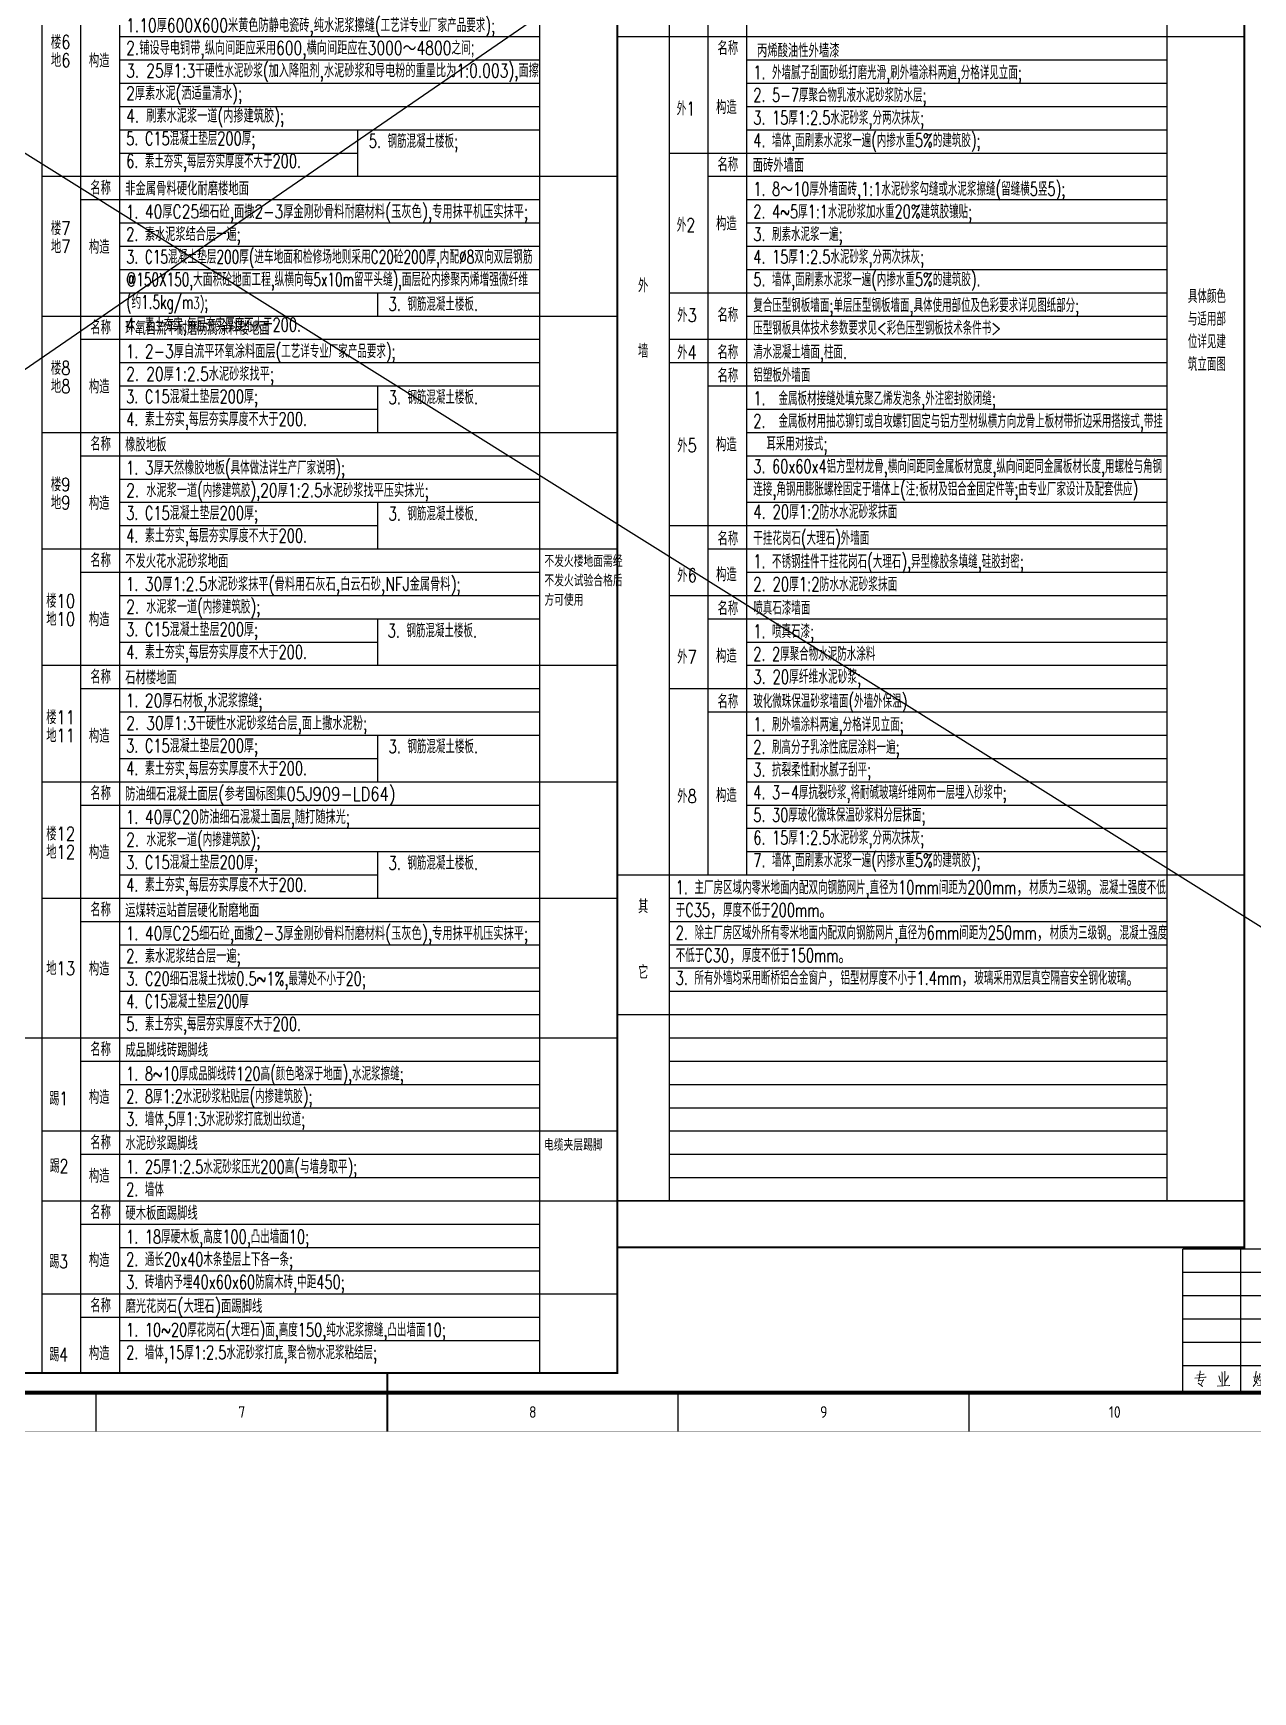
# Model space of a CAD drawing. Extents: x 36816 to 262577, y 14502 to 89811.
# Drawn here: x 86589 to 118024, y 14502 to 57243 of the extents above; entities that cross this region are included whole.
import ezdxf
from ezdxf.enums import TextEntityAlignment as Align

# ---------------------------------------------------------------- set-up
doc = ezdxf.new("R2010")
doc.units = 0
doc.header["$LTSCALE"] = 1000
doc.header["$MEASUREMENT"] = 0
doc.layers.get('0').update_dxf_attribs({"color": 8})
for name, color, linetype in [('-人员定位', 6, 'Continuous'), ('HQ2', 8, 'Continuous'), ('PUB_TEXT', 8, 'Continuous'), ('工程做法表', 8, 'Continuous')]:
    doc.layers.add(name, color=color, linetype=linetype)
doc.styles.add('BIGFONT', font='geditxt.shx', dxfattribs={"bigfont": 'haiwenhz.shx'})
doc.styles.add('HZ', font='geditxt.shx', dxfattribs={"width": 0.7, "bigfont": 'hzfs_1.shx'})
doc.styles.get("Standard").update_dxf_attribs({"font": 'gbenor.shx', "bigfont": 'gbcbig.shx'})
doc.styles.add('TK', font='GEDITXT.SHX', dxfattribs={"width": 0.85, "height": 3.5, "bigfont": 'DXT.SHX'})

# ---------------------------------------------------------------- blocks, each defined once
blk = doc.blocks.new('GEDI_WK_A11')
at = {"color": 3}
for p, q in [((450, 0), (450, 10)), ((525, 0), (525, 10)), ((600, 0), (600, 10)), ((675, 0), (675, 10))]:
    blk.add_line(p, q, dxfattribs=at)
for points, const_width in [([(0, 0), (1050, 0), (1050, 594), (0, 594)], 0.1), ([(25, 10), (1040, 10), (1040, 584), (25, 584)], 1)]:
    blk.add_lwpolyline(points, close=True, dxfattribs=dict(at, const_width=const_width))
at = {"color": 3, "const_width": 0.5}
blk.add_lwpolyline([(525, 0), (525, 15)], dxfattribs=at)
at = {"color": 3}
for s, p in [('7', (487.5, 5)), ('8', (562.5, 5)), ('9', (637.5, 5)), ('10', (712.5, 5))]:
    blk.add_text(s, height=3, dxfattribs=at).set_placement(p, align=Align.MIDDLE)
blk = doc.blocks.new('GEDI_HQ2_2012')
at = {"layer": 'HQ2', "color": 2}
for p, q in [((0, 37), (-65, 37)), ((-65, 0), (-65, 37)), ((-50, 0), (-50, 37)), ((-35, 0), (-35, 37)), ((-15, 0), (-15, 37)), ((0, 0), (0, 37)), ((-65, 31), (0, 31)), ((-65, 25), (0, 25)), ((-65, 19), (0, 19)), ((-65, 13), (0, 13)), ((-65, 7), (0, 7)), ((0, 0), (0, 7)), ((-65, 0), (0, 0))]:
    blk.add_line(p, q, dxfattribs=at)
at = {"layer": 'HQ2', "color": 7, "lineweight": 0}
for points in [[(-61.32, 4.51), (-59.5, 4.74), (-59.61, 4.74), (-59.81, 4.67)], [(-60.48, 5.59), (-60.45, 5.32), (-60.68, 4.06), (-60.94, 2.94), (-61, 3), (-59.61, 3.24), (-59.64, 3.34), (-60.33, 1.98)], [(-55.7, 4.3), (-55.3, 3.17), (-55.24, 2.8)], [(-54.89, 5.32), (-54.83, 5.02), (-54.83, 1.71)], [(-54.16, 5.56), (-54.1, 5.29), (-54.16, 1.74)], [(-53.24, 4.44), (-53.3, 3.99), (-53.67, 3.34), (-54.13, 2.66)], [(-45.7, 4.4), (-45.7, 4.26), (-45.81, 3.69), (-45.9, 3.24), (-45.95, 2.94), (-46.07, 2.69), (-46.25, 2.39), (-46.42, 2.12), (-46.62, 1.84), (-46.85, 1.57)], [(-46.04, 5.53), (-46.04, 5.36), (-46.48, 3), (-46.3, 2.9), (-46.1, 2.73), (-45.92, 2.59), (-45.78, 2.42), (-45.7, 2.25)], [(-45.12, 4.88), (-45.12, 4.64), (-45.26, 3.99), (-45.4, 3.58), (-45.58, 3.21)], [(-44.71, 5.53), (-44.68, 5.32), (-44.74, 1.88)], [(-39.56, 4.64), (-39.47, 4.61), (-38.17, 4.84), (-38.25, 4.91), (-38.49, 4.57), (-38.74, 4.2), (-39.01, 3.89), (-39.3, 3.58), (-39.62, 3.27), (-39.96, 2.97), (-40.34, 2.69), (-40.4, 2.66), (-40.63, 2.52), (-40.86, 2.36)], [(-39.15, 5.7), (-39.18, 5.46), (-39.53, 4.91), (-39.73, 4.57), (-39.96, 4.26), (-40.25, 3.92), (-40.54, 3.69)], [(-27.95, 4.37), (-27.98, 4.2), (-28.44, 3.58), (-28.47, 3.51), (-28.7, 3.21), (-29.11, 2.83), (-29.31, 2.66), (-29.51, 2.49)], [(-28.5, 5.49), (-28.53, 5.26), (-28.76, 4.74), (-28.96, 4.33), (-29.2, 3.99)], [(-28.73, 4.81), (-27.89, 4.91)], [(-28.53, 4.78), (-28.33, 4.26)], [(-27.43, 5.49), (-27.4, 5.32), (-27.75, 4.37)], [(-27.6, 4.71), (-26.56, 4.88)], [(-27.28, 4.67), (-27.02, 4.13)], [(-22.07, 4.64), (-21.98, 4.61), (-20.68, 4.84), (-20.76, 4.91), (-20.99, 4.57), (-21.26, 4.2), (-21.52, 3.89), (-21.81, 3.58), (-22.12, 3.27), (-22.47, 2.97), (-22.85, 2.69), (-22.91, 2.66), (-23.14, 2.52), (-23.37, 2.36)], [(-21.66, 5.7), (-21.69, 5.46), (-22.04, 4.91), (-22.24, 4.57), (-22.47, 4.26), (-22.76, 3.92), (-23.05, 3.69)], [(-11.41, 5.19), (-11.35, 4.84), (-11.32, 4.09), (-11.29, 3.31), (-11.29, 3.21), (-11.29, 2.66), (-11.29, 1.94), (-11.29, 2.18), (-10.17, 2.39), (-9.93, 2.15), (-9.87, 2.46), (-9.87, 2.87), (-9.84, 3.65), (-9.82, 4.47), (-9.82, 5.15), (-9.79, 5.05), (-11.32, 4.81)], [(-6.08, 4.57), (-4.37, 4.78)], [(-5.62, 5.49), (-5.56, 5.29), (-5.56, 2.73)], [(-4.8, 5.7), (-4.75, 5.49), (-4.83, 2.83)], [(-4.14, 5.22), (-4.05, 4.84), (-4.05, 4.09), (-4.08, 3.27), (-4.14, 2.76), (-4.28, 2.22), (-4.46, 1.88), (-4.78, 1.37)], [(-4.05, 4.81), (-3.18, 4.98), (-3.27, 5.08), (-3.27, 4.03), (-3.27, 3.96), (-3.24, 2.42), (-3.27, 1.84), (-3.3, 1.5), (-3.33, 1.4), (-3.76, 1.84), (-3.36, 1.54)], [(-61.84, 3.75), (-58.95, 3.96), (-59.09, 3.99), (-59.26, 3.96)], [(-60.97, 2.42), (-60.62, 2.15), (-60.39, 1.98), (-60.13, 1.81), (-59.99, 1.67), (-59.9, 1.5)], [(-56.1, 1.64), (-52.83, 1.81), (-52.98, 1.84), (-53.3, 1.77)], [(-46.82, 3.96), (-45.72, 4.09)], [(-45.75, 1.81), (-43.72, 1.91), (-43.93, 1.94), (-44.27, 1.88)], [(-45.29, 3), (-44.07, 3.17), (-44.22, 3.17), (-44.36, 3.11)], [(-45.17, 3.96), (-44.02, 4.06), (-44.1, 4.09), (-44.27, 4.06)], [(-39.88, 4.26), (-39.82, 4.23), (-39.5, 3.92), (-39.47, 3.75), (-39.59, 3.99)], [(-39.73, 3.04), (-39.67, 2.94), (-39.62, 2.08), (-39.59, 1.98), (-39.59, 1.37), (-39.62, 1.64), (-39.62, 1.74), (-38.19, 1.91), (-38.22, 1.91), (-38.37, 1.91), (-38.22, 3.17), (-38.17, 3.11), (-38.25, 3.07), (-39.64, 2.87)], [(-28.99, 1.61), (-26.79, 1.77), (-26.93, 1.77), (-27.25, 1.74)], [(-28.62, 2.66), (-28.47, 2.22), (-28.47, 2.01), (-28.5, 2.29)], [(-27.57, 3.27), (-28.5, 3.14)], [(-28.07, 2.94), (-27.95, 2.42), (-28.01, 2.15), (-28.01, 2.52)], [(-28.01, 4.13), (-26.85, 2.83), (-26.38, 2.83), (-26.85, 2.87), (-27.08, 3.11)], [(-27.34, 2.9), (-27.34, 2.66), (-27.69, 1.71)], [(-22.39, 4.26), (-22.33, 4.23), (-22.01, 3.92), (-21.98, 3.75), (-22.1, 3.99)], [(-22.24, 3.04), (-22.18, 2.94), (-22.12, 2.08), (-22.1, 1.98), (-22.1, 1.37), (-22.12, 1.64), (-22.12, 1.74), (-20.71, 1.91), (-20.74, 1.91), (-20.88, 1.91), (-20.74, 3.17), (-20.68, 3.11), (-20.76, 3.07), (-22.15, 2.87)], [(-11.29, 3.58), (-10.17, 3.79), (-10.28, 3.82), (-10.54, 3.69)], [(-6.17, 2.63), (-4.37, 2.9), (-4.46, 2.94), (-4.57, 2.83)], [(-5.5, 2.42), (-5.53, 2.25), (-5.76, 1.91), (-5.97, 1.67), (-6.17, 1.5)], [(-5.53, 3.99), (-5.01, 4.09)], [(-5.5, 3.41), (-5.04, 3.51)], [(-5.04, 2.52), (-4.72, 2.12), (-4.72, 1.94), (-4.83, 2.25)], [(-4.08, 3.07), (-4.02, 3.07), (-3.56, 3.17)], [(-4.02, 3.96), (-3.53, 4.06)]]:
    blk.add_lwpolyline(points, dxfattribs=at)
blk.add_text('112233', height=0.0001).set_placement((-22.1, 1.74))
blk = doc.blocks.new('A$C7DF8697A')
for name, p in [('GEDI_WK_A11', (0, 0)), ('GEDI_HQ2_2012', (795, 10))]:
    blk.add_blockref(name, p)
at = {"style": 'TK', "width": 0.85}
for tag, height, p in [('PROJECTNAME', 4.75, (985, 44)), ('PHASE', 4, (1027, 44)), ('DRAWINGNAME', 4.75, (995, 31))]:
    blk.add_attdef(tag, text='', height=height, dxfattribs=at).set_placement(p, align=Align.MIDDLE_CENTER)
for tag, p, height in [('APPROVE', (872, 32.75), 3.5), ('DESIGN', (917, 32.75), 3.5), ('REVIEW1', (872, 25.75), 3.5), ('DRAW', (917, 25.75), 3.5), ('REVIEW2', (872, 18.75), 3.5), ('PROPORTION', (917, 18.75), 3.5), ('DRAWINGNUMBER', (967, 18.5), 4), ('CHECK', (872, 11.75), 3.5), ('DATE', (917, 11.75), 3.5), ('VERSION', (1033, 11.75), 3.5)]:
    blk.add_attdef(tag, p, '', height=height, dxfattribs=at)

msp = doc.modelspace()

# ---------------------------------------------------------------- linework, layer by layer
at = {"layer": '-人员定位'}
for p, q in [((36816.2, 14501.8), (146319.5, 89810.6)), ((43517.1, 80989.2), (148934.5, 14991.8))]:
    msp.add_line(p, q, dxfattribs=at)
at = {"layer": '工程做法表'}
for p, q in [((94951, 54754), (94951, 53554)), ((95461.7, 50554), (95461.7, 49954)), ((95461.7, 48154), (95461.7, 46954)), ((95461.7, 45154), (95461.7, 43954)), ((95461.7, 42154), (95461.7, 40954)), ((95461.7, 39154), (95461.7, 37954)), ((95461.7, 36154), (95461.7, 34954))]:
    msp.add_line(p, q, dxfattribs=at)
at = {"layer": '工程做法表', "const_width": 50}
for points in [[(47715.8, 78017.6), (101644.4, 78017.6), (101644.4, 22717.6), (85481.4, 22717.6)], [(47715.8, 78017.6), (101644.4, 78017.6), (101644.4, 22717.6), (85481.4, 22717.6)], [(63878.9, 78017.6), (117807.5, 78017.6), (117807.5, 25954), (101644.4, 25954)], [(63878.9, 78017.6), (117807.5, 78017.6), (117804.6, 27154), (101644.4, 27154)]]:
    msp.add_lwpolyline(points, dxfattribs=at)
at = {"layer": '工程做法表'}
for points in [[(86812.9, 78017.6), (86812.9, 22717.6)], [(87812.9, 78017.6), (87812.9, 22717.6)], [(99643.1, 78017.6), (99643.1, 22717.6)], [(102976.9, 78017.6), (102976.9, 27154)], [(103975.9, 78017.6), (103975.9, 35554)], [(115807.2, 78017.6), (115807.2, 27154)], [(88812.9, 76954), (88812.9, 22717.6)], [(104976.9, 76954), (104976.9, 35554)], [(88812.9, 57154), (99643.1, 57154)], [(101644.4, 57154), (117806.3, 57154)], [(88812.9, 56554), (99643.1, 56554)], [(104976.9, 56554), (115807.2, 56554)], [(88812.9, 55954), (99643.1, 55954)], [(104976.9, 55954), (115807.2, 55954)], [(88812.9, 55354), (99643.1, 55354)], [(104976.9, 55354), (115807.2, 55354)], [(88812.9, 54754), (99643.1, 54754)], [(104976.9, 54754), (115807.2, 54754)], [(88812.9, 54154), (94951, 54154)], [(102976.9, 54154), (115807.2, 54154)], [(86812.9, 53554), (101643.9, 53554)], [(103976.9, 53554), (115807.2, 53554)], [(87812.9, 52954), (99643.1, 52954)], [(104976.9, 52954), (115807.2, 52954)], [(88812.9, 52354), (99643.1, 52354)], [(104976.9, 52354), (115807.2, 52354)], [(88812.9, 51754), (99643.1, 51754)], [(104976.9, 51754), (115807.2, 51754)], [(88812.9, 51154), (99643.1, 51154)], [(104976.9, 51154), (115807.2, 51154)], [(88812.9, 50554), (99643.1, 50554)], [(102976.9, 50554), (115807.2, 50554)], [(86812.9, 49954), (101643.7, 49954)], [(104976.9, 49954), (115807.2, 49954)], [(87812.9, 49354), (99643.1, 49354)], [(102976.9, 49354), (115807.2, 49354)], [(88812.9, 48754), (99643.1, 48754)], [(102976.9, 48754), (115807.2, 48754)], [(88812.9, 48154), (99643.1, 48154)], [(103975.9, 48154), (115807.2, 48154)], [(88812.9, 47554), (95461.7, 47554)], [(104976.9, 47554), (115807.2, 47554)], [(86812.9, 46954), (101643.6, 46954)], [(104976.9, 46954), (115807.2, 46954)], [(87812.9, 46354), (99643.1, 46354)], [(104976.9, 46354), (115807.2, 46354)], [(88812.9, 45754), (99643.1, 45754)], [(104976.9, 45754), (115807.2, 45754)], [(88812.9, 45154), (99643.1, 45154)], [(104976.9, 45154), (115807.2, 45154)], [(88812.9, 44554), (95461.7, 44554)], [(102976.9, 44554), (115807.2, 44554)], [(86812.9, 43954), (101643.4, 43954)], [(103976.9, 43954), (115807.2, 43954)], [(87812.9, 43354), (99643.1, 43354)], [(104976.9, 43354), (115807.2, 43354)], [(88812.9, 42754), (99643.1, 42754)], [(102976.9, 42754), (115807.2, 42754)], [(88812.9, 42154), (99643.1, 42154)], [(103976.9, 42154), (115807.2, 42154)], [(88812.9, 41554), (95461.7, 41554)], [(104975.9, 41554), (115807.2, 41554)], [(86812.9, 40954), (101644.4, 40954)], [(104976.9, 40954), (115807.2, 40954)], [(87812.9, 40354), (99643.1, 40354)], [(102976.9, 40354), (115807.2, 40354)], [(88812.9, 39754), (99643.1, 39754)], [(103975.9, 39754), (115807.2, 39754)], [(88812.9, 39154), (99643.1, 39154)], [(104975.9, 39154), (115807.2, 39154)], [(88812.9, 38554), (95461.7, 38554)], [(104975.9, 38554), (115807.2, 38554)], [(104976.9, 38554), (115807.2, 38554)], [(86812.9, 37954), (101644.4, 37954)], [(104975.9, 37954), (115807.2, 37954)], [(104976.9, 37954), (115807.2, 37954)], [(87812.9, 37354), (99643.1, 37354)], [(104975.9, 37354), (115807.2, 37354)], [(104976.9, 37354), (115807.2, 37354)], [(88812.9, 36754), (99643.1, 36754)], [(104975.9, 36754), (115807.2, 36754)], [(104976.9, 36754), (115807.2, 36754)], [(88812.9, 36154), (99643.1, 36154)], [(104975.9, 36154), (115807.2, 36154)], [(104976.9, 36154), (115807.2, 36154)], [(88812.9, 35554), (95461.7, 35554)], [(101645.4, 35554), (117805.6, 35554)], [(104976.9, 35554), (115807.2, 35554)], [(86812.9, 34954), (101644.4, 34954)], [(102976.9, 34954), (115807.2, 34954)], [(87812.9, 34354), (99643.1, 34354)], [(102976.9, 34354), (115807.2, 34354)], [(88812.9, 33754), (99643.1, 33754)], [(102976.9, 33754), (115807.2, 33754)], [(88812.9, 33154), (99643.1, 33154)], [(102976.9, 33154), (115807.2, 33154)], [(88812.9, 32554), (99643.1, 32554)], [(102976.9, 32554), (115807.2, 32554)], [(88812.9, 31954), (99643.1, 31954)], [(101644.4, 31954), (115807.2, 31954)], [(85481.4, 31354), (101644.4, 31354)], [(102976.9, 31354), (115807.2, 31354)], [(87812.9, 30754), (99643.1, 30754)], [(102976.9, 30754), (115807.2, 30754)], [(88812.9, 30154), (99643.1, 30154)], [(102976.9, 30154), (115807.2, 30154)], [(88812.9, 29554), (99643.1, 29554)], [(102976.9, 29554), (115807.2, 29554)], [(86812.9, 28954), (101642.7, 28954)], [(102976.9, 28954), (115807.2, 28954)], [(87812.9, 28354), (99643.1, 28354)], [(102976.9, 28354), (115807.2, 28354)], [(88812.9, 27754), (99643.1, 27754)], [(102976.9, 27754), (115807.2, 27754)], [(86812.9, 27154), (101642.7, 27154)], [(101644.4, 27154), (117804.6, 27154)], [(87812.9, 26554), (99643.1, 26554)], [(88812.9, 25954), (99643.1, 25954)], [(88812.9, 25354), (99643.1, 25354)], [(86812.9, 24754), (101642.7, 24754)], [(87812.9, 24154), (99643.1, 24154)], [(88812.9, 23554), (99643.1, 23554)]]:
    msp.add_lwpolyline(points, dxfattribs=at)

# ---------------------------------------------------------------- block references
at = {"xscale": 100, "yscale": 100, "zscale": 100}
msp.add_blockref('A$C7DF8697A', (43215.8, 21212.3), dxfattribs=at)

# ---------------------------------------------------------------- texts
at = {"layer": 'PUB_TEXT', "linetype": 'Continuous', "style": 'BIGFONT'}
for s, width, p in [('楼6', 0.8, (87298.4, 56838.2)), ('名称', 0.8, (104493.1, 56683.1)), ('地6', 0.8, (87298.4, 56370.2)), ('外1', 0.75, (103412.7, 55124.7)), ('名称', 0.8, (104493.1, 53683.1)), ('名称', 0.8, (88329, 53083.1)), ('楼7', 0.8, (87298.4, 52038.2)), ('外2', 0.75, (103412.7, 52124.7)), ('地7', 0.8, (87298.4, 51570.2)), ('外', 0.8, (102310.7, 50566.6)), ('外3', 0.8, (103441.5, 49801.5)), ('名称', 0.8, (104493.1, 49807)), ('名称', 0.8, (88329, 49483.1)), ('墙', 0.8, (102310.7, 48878)), ('外4', 0.8, (103441.5, 48840.7)), ('名称', 0.8, (104493.1, 48846.1)), ('楼8', 0.8, (87298.4, 48438.2)), ('地8', 0.8, (87298.4, 47970.2)), ('名称', 0.8, (104493.1, 48246.1)), ('名称', 0.8, (88329, 46483.1)), ('外5', 0.8, (103441.5, 46444.1)), ('楼9', 0.8, (87298.4, 45438.2)), ('地9', 0.8, (87298.4, 44970.2)), ('名称', 0.8, (104493.1, 44046.1)), ('名称', 0.8, (88329, 43483.1)), ('外6', 0.8, (103441.5, 43095.8)), ('楼10', 0.8, (87298.4, 42438.2)), ('地10', 0.8, (87298.4, 41970.2)), ('名称', 0.8, (104493.1, 42246.1)), ('外7', 0.8, (103441.5, 40995.8)), ('名称', 0.8, (88329, 40483.1)), ('名称', 0.8, (104493.1, 39846.1)), ('楼11', 0.8, (87298.4, 39438.2)), ('地11', 0.8, (87298.4, 38970.2)), ('名称', 0.8, (88329, 37483.1)), ('外8', 0.8, (103441.5, 37405.7)), ('楼12', 0.8, (87298.4, 36438.2)), ('地12', 0.8, (87298.4, 35970.2)), ('名称', 0.8, (88329, 34483.1)), ('其', 0.8, (102310.7, 34562.6)), ('地13', 0.8, (87298.4, 32970.2)), ('它', 0.8, (102310.7, 32874)), ('名称', 0.8, (88329, 30883.1)), ('踢1', 0.75, (87248.6, 29615.9)), ('名称', 0.8, (88329, 28483.1)), ('踢2', 0.75, (87259.1, 27876.8)), ('名称', 0.8, (88329, 26683.1)), ('踢3', 0.75, (87248.6, 25415.9)), ('名称', 0.8, (88329, 24283.1)), ('踢4', 0.75, (87248.6, 23015.9))]:
    msp.add_text(s, height=350, dxfattribs=dict(at, width=width)).set_placement(p, align=Align.CENTER)
at = {"layer": 'PUB_TEXT', "linetype": 'Continuous', "style": 'BIGFONT', "width": 0.8}
for s, p in [('丙烯酸油性外墙漆', (105244.1, 56618.2)), ('构造', (88025.5, 56359.4)), ('构造', (104189.5, 55159.4)), ('面砖外墙面', (105132.1, 53664)), ('非金属骨料硬化耐磨楼地面 ', (88960, 53063.9)), ('构造', (104189.5, 52159.4)), ('构造', (88025.5, 51559.4)), ('环氧自流平耐磨防腐涂料楼地面 ', (88960, 49463.9)), ('构造', (88025.5, 47959.4)), ('橡胶地板', (88960, 46463.9)), ('构造', (104189.5, 46468.2)), ('构造', (88025.5, 44959.4)), ('不发火花水泥砂浆地面', (88960, 43463.9)), ('构造', (104189.5, 43119.9)), ('构造', (88025.5, 41959.4)), ('构造', (104189.5, 41019.9)), ('石材楼地面', (88960, 40463.9)), ('构造', (88025.5, 38959.4)), ('防油细石混凝土面层(参考国标图集05J909-LD64)', (88960, 37463.9)), ('构造', (104189.5, 37429.8)), ('构造', (88025.5, 35959.4)), ('运煤转运站首层硬化耐磨地面', (88960, 34463.9)), ('构造', (88025.5, 32959.4)), ('成品脚线砖踢脚线', (88968, 30864)), ('构造', (88025.5, 29650.5)), ('水泥砂浆踢脚线', (88968, 28464)), ('构造', (88025.5, 27618.7)), ('硬木板面踢脚线 ', (88968, 26664)), ('构造', (88025.5, 25450.5)), ('磨光花岗石(大理石)面踢脚线', (88968, 24264)), ('构造', (88025.5, 23050.5))]:
    msp.add_text(s, height=350, dxfattribs=at).set_placement(p)
at = {"layer": 'PUB_TEXT', "style": 'HZ', "width": 0.7}
msp.add_text('3. 钢筋混凝土楼板.', height=350, dxfattribs=at).set_placement((95726, 41672.8))
at = {"layer": 'PUB_TEXT', "linetype": 'Continuous', "attachment_point": 1}
for s, insert, char_height, width, style in [('\\P{\\W0.75;1.10厚600X600米黄色防静电瓷砖,纯水泥浆擦缝}(工艺详专业厂家产品要求){\\W0.75;;\\P2.铺设导电铜带,纵向间距应采用600,横向间距应在3000\\fSimSun|b0|i0|c134|p2;～\\Fgeditxt,dxt|c134;4800之间\\Fﾷￂￋￎ_gb2313,ﾷￂￋￎ_gb2313big|c134;;\\Fgeditxt,dxt|c134;\\P3. 25厚1:3干硬性水泥砂浆}({\\W0.75;加入降阻剂,水泥砂浆和导电粉的重量比为1}:{\\W0.75;0.003}){\\W0.75;,面擦2厚素水泥}({\\W0.75;洒适量清水}){\\W0.75;; \\H1.033x; \\H0.9678x;\\P4. 刷素水泥浆一道}({\\H0.9997x;\\W0.75;内掺建筑胶}){\\H0.9997x;\\W0.75;;\\H1.022x; \\H0.9783x;\\P}5. C15混凝土垫层200厚;\\P6. 素土夯实,每层夯实厚度不大于200.', (88985.8, 58205.1), 350, 10657.275, 'HZ'), ('1. 外墙腻子刮面砂纸打磨光滑,{\\C7;刷}外墙涂料两遍,分格详见立面;\\P2. 5-7厚聚合物乳液水泥砂浆防水层;\\P3. 15厚1:2.5水泥砂浆,分两次抹灰;\\P4. 墙体,面刷素水泥浆一遍(内掺水重5%的建筑胶);', (105149.5, 56405.1), 350, 10657.664, 'HZ'), ('\\P\\P5. 钢筋混凝土楼板;', (95239.8, 55804), 350, 12745.052, 'HZ'), ('1. 8{\\fSimSun|b0|i0|c134|p2;～}10厚外墙面砖,1:1水泥砂浆勾缝或水泥浆擦缝(留缝横5竖5);\\P2. 4~5厚1:1水泥砂浆加水重20%建筑胶镶贴;\\P3. 刷素水泥浆一遍;\\P4. 15厚1:2.5水泥砂浆,分两次抹灰;\\P5. 墙体,面刷素水泥浆一遍(内掺水重5%的建筑胶).', (105149.5, 53405.1), 350, 10657.664, 'HZ'), ('\\P1. {\\W0.75;40厚C25细石砼,面撒2-3厚金刚砂骨料耐磨材料(玉灰色),专用抹平机压实抹平};\\P2. {\\W0.75;素水泥浆结合层一遍};\\P3. {\\W0.65;C15混凝土垫层200厚(进车地面和检修场地则采用C20砼200厚,内配%%C8双向双层钢筋@150X150,大面积砼地面工程,纵横向每5x10m留平头缝),面层砼内掺聚丙烯增强微纤维(约1.5kg/m\\H0.8571x;3)\\H1.167x;;}\\P4. 素土夯实,每层夯实厚度不大于200.', (88985.8, 53405.1), 350, 10657.275, 'HZ'), ('\\P\\P3. 钢筋混凝土楼板.', (95750.5, 51604), 350, 12745.052, 'HZ'), ('复合压型钢板墙面;单层压型钢板墙面,具体使用部位及色彩要求详见图纸部分;\\P压型钢板具体技术参数要求见<彩色压型钢板技术条件书>', (105149.9, 50405.1), 350, 12745.052, 'HZ'), ('{\\W0.7;具体颜色与适用部位详见建筑立面图}', (116350, 50637.7), 350, 1139, 'BIGFONT'), ('\\P1. {\\W0.75;2-3厚自流平环氧涂料面层}(工艺详专业厂家产品要求);\\P{\\H0.9997x;\\W0.75;2. 20厚1:2.5水泥砂浆找平\\H0.9994x;;\\H1.022x; \\H0.9783x;\\P\\W0.7;3. C15混凝土垫层200厚;\\P4. 素土夯实,每层夯实厚度不大于200.}', (88985.8, 49805.1), 350, 10657.275, 'HZ'), ('清水混凝土墙面,柱面.', (105149.9, 49205.1), 350, 12745.052, 'HZ'), ('铝塑板外墙面', (105149.9, 48605.1), 350, 12745.052, 'HZ'), ('\\P\\P3. 钢筋混凝土楼板.', (95750.5, 49204), 350, 12745.052, 'HZ'), ('1.  金属板材接缝处填充聚乙烯发泡条,外注密封胶闭缝;\\P2.  金属板材用抽芯铆钉或自攻螺钉固定与铝方型材纵横方向龙骨上板材带折边采用搭接式,带挂   耳采用对接式;{\\H1.033x; \\H0.9681x;\\P3. }60x60x4铝方型材龙骨,横向间距同金属板材宽度,纵向间距同金属板材长度,用螺栓与角钢连接,角钢用膨胀螺栓固定于墙体上(注:板材及铝合金固定件等;由专业厂家设计及配套供应){\\H1.022x; \\P4. 20厚1:2防水水泥砂浆抹面}', (105149.5, 48005.1), 350, 10657.664, 'HZ'), ('\\P1. {\\W0.75;3厚天然橡胶地板}(具体做法详生产厂家说明);\\P{\\H0.9997x;\\W0.75;2. 水泥浆一道}(内掺建筑胶){\\H0.9989x;,\\H1.001x;\\W0.75;20厚1:2.5水泥砂浆找平压实抹光\\H0.9994x;;\\H1.022x; \\H0.9783x;\\P\\W0.7;3. C15混凝土垫层200厚;\\P4. 素土夯实,每层夯实厚度不大于200.}', (88985.8, 46805.1), 350, 10657.275, 'HZ'), ('\\P\\P3. 钢筋混凝土楼板.', (95750.5, 46204), 350, 12745.052, 'HZ'), ('干挂花岗石(大理石)外墙面', (105149.9, 44405.1), 350, 12745.052, 'HZ'), ('不发火楼地面需经\\P不发火试验合格后\\P方可使用', (99765.1, 43788.6), 300, 12745.052, 'HZ'), ('1. 不锈钢挂件干挂花岗石(大理石),异型橡胶条填缝,硅胶封密;\\P{\\H1.022x;2. 20厚1:2防水水泥砂浆抹面}', (105149.5, 43805.1), 350, 10657.664, 'HZ'), ('\\P1. {\\W0.75;30厚1:2.5水泥砂浆抹平(骨料用石灰石,白云石砂,NFJ金属骨料)};\\P{\\H0.9997x;\\W0.75;2. 水泥浆一道\\W0.7;(内掺建筑胶)\\H0.9994x;\\W0.75;;\\H1.022x; \\H0.9783x;\\P\\W0.7;3. C15混凝土垫层200厚;\\P4. 素土夯实,每层夯实厚度不大于200.}', (88985.8, 43805.1), 350, 10657.275, 'HZ'), ('喷真石漆墙面', (105149.9, 42605.1), 350, 12745.052, 'HZ'), ('1. 喷真石漆;\\P2. 2厚聚合物水泥防水涂料\\P{\\H1.022x;3. 20厚纤维水泥砂浆};', (105149.5, 42005.1), 350, 10657.664, 'HZ'), ('\\P1. {\\W0.75;20厚石材板\\H0.9997x;,水泥浆擦缝};\\P{\\H0.9997x;\\W0.75;2. 30厚1:3干硬性水泥砂浆结合层,面上撒水泥粉\\H0.9994x;;\\H1.022x; \\H0.9783x;\\P\\W0.7;3. C15混凝土垫层200厚;\\P4. 素土夯实,每层夯实厚度不大于200.}', (88985.8, 40805.1), 350, 10657.275, 'HZ'), ('玻化微珠保温砂浆墙面(外墙外保温)', (105149.9, 40205.1), 350, 12745.052, 'HZ'), ('1. 刷外墙涂料两遍,分格详见立面;\\P2. 刷高分子乳涂性底层涂料一遍;\\P3. 抗裂柔性耐水腻子刮平;\\P4. 3-4厚抗裂砂浆,将耐碱玻璃纤维网布一层埋入砂浆中;\\P5. 30厚玻化微珠保温砂浆料分层抹面;\\P6. 15厚1:2.5水泥砂浆,分两次抹灰;\\P7. 墙体,面刷素水泥浆一遍(内掺水重5%的建筑胶);', (105149.5, 39605.1), 350, 10657.664, 'HZ'), ('\\P\\P3. 钢筋混凝土楼板.', (95750.5, 40204), 350, 12745.052, 'HZ'), ('\\P1. {\\W0.75;40厚C20防油细石混凝土面层\\H0.9989x;\\W0.7;,\\H1.001x;\\W0.75;随打随抹光};\\P{\\H0.9997x;\\W0.75;2. 水泥浆一道\\W0.7;(内掺建筑胶)\\H0.9994x;\\W0.75;;\\H1.022x; \\H0.9783x;\\P\\W0.7;3. C15混凝土垫层200厚;\\P4. 素土夯实,每层夯实厚度不大于200.}', (88985.8, 37805.1), 350, 10657.275, 'HZ'), ('\\P\\P3. 钢筋混凝土楼板.', (95750.5, 37204), 350, 12745.052, 'HZ'), ('1. 主厂房区域内零米地面内配双向钢筋网片,直径为10mm间距为200mm{\\fSimSun|b0|i0|c134|p2;，}材质为三级钢{\\fSimSun|b0|i0|c134|p2;。}混凝土强度不低于C35{\\fSimSun|b0|i0|c134|p2;，}厚度不低于200mm{\\fSimSun|b0|i0|c134|p2;。\\P}2. 除主厂房区域外所有零米地面内配双向钢筋网片,直径为6mm间距为250mm{\\fSimSun|b0|i0|c134|p2;，}材质为三级钢{\\fSimSun|b0|i0|c134|p2;。}混凝土强度不低于C30{\\fSimSun|b0|i0|c134|p2;，}厚度不低于150mm{\\fSimSun|b0|i0|c134|p2;。}\\P3. 所有外墙均采用断桥铝合金窗户{\\fSimSun|b0|i0|c134|p2;，}铝型材厚度不小于1.4mm{\\fSimSun|b0|i0|c134|p2;，}玻璃采用双层真空隔音安全钢化玻璃{\\fSimSun|b0|i0|c134|p2;。}', (103149.5, 35405.1), 350, 12657.657, 'HZ'), ('\\P1. {\\W0.75;40厚C25细石砼,面撒2-3厚金刚砂骨料耐磨材料(玉灰色),专用抹平机压实抹平};\\P2. {\\W0.75;素水泥浆结合层一遍};\\P3. C20细石混凝土找坡0.5~1%,最薄处不小于20;\\P4. {\\W0.65;C15混凝土垫层200厚}\\P5. 素土夯实,每层夯实厚度不大于200.', (88985.8, 34805.1), 350, 10657.275, 'HZ'), ('1. 8~10厚成品脚线砖120高(颜色略深于地面),水泥浆擦缝;\\P2. 8厚1:2水泥砂浆粘贴层(内掺建筑胶);\\P3. 墙体,5厚1:3水泥砂浆打底划出纹道;', (88985.4, 30605.1), 350, 10657.664, 'HZ'), ('电缆夹层踢脚', (99755.7, 28745.3), 300, 1918.962, 'HZ'), ('1. 25厚1:2.5水泥砂浆压光200高(与墙身取平);\\P2. 墙体', (88985.4, 28205.1), 350, 10657.664, 'HZ'), ('1. 18厚硬木板,高度100,凸出墙面10;\\P2. 通长20x40木条垫层上下各一条;\\P3. 砖墙内予埋40x60x60防腐木砖,中距450;', (88985.4, 26405.1), 350, 10657.664, 'HZ'), ('1. 10~20厚花岗石(大理石)面,高度150,纯水泥浆擦缝,凸出墙面10;\\P2. 墙体,15厚1:2.5水泥砂浆打底,聚合物水泥浆粘结层;', (88985.4, 24005.1), 350, 10657.664, 'HZ')]:
    msp.add_mtext(s, dxfattribs=dict(at, insert=insert, char_height=char_height, width=width, style=style))

doc.saveas('drawing.dxf')
